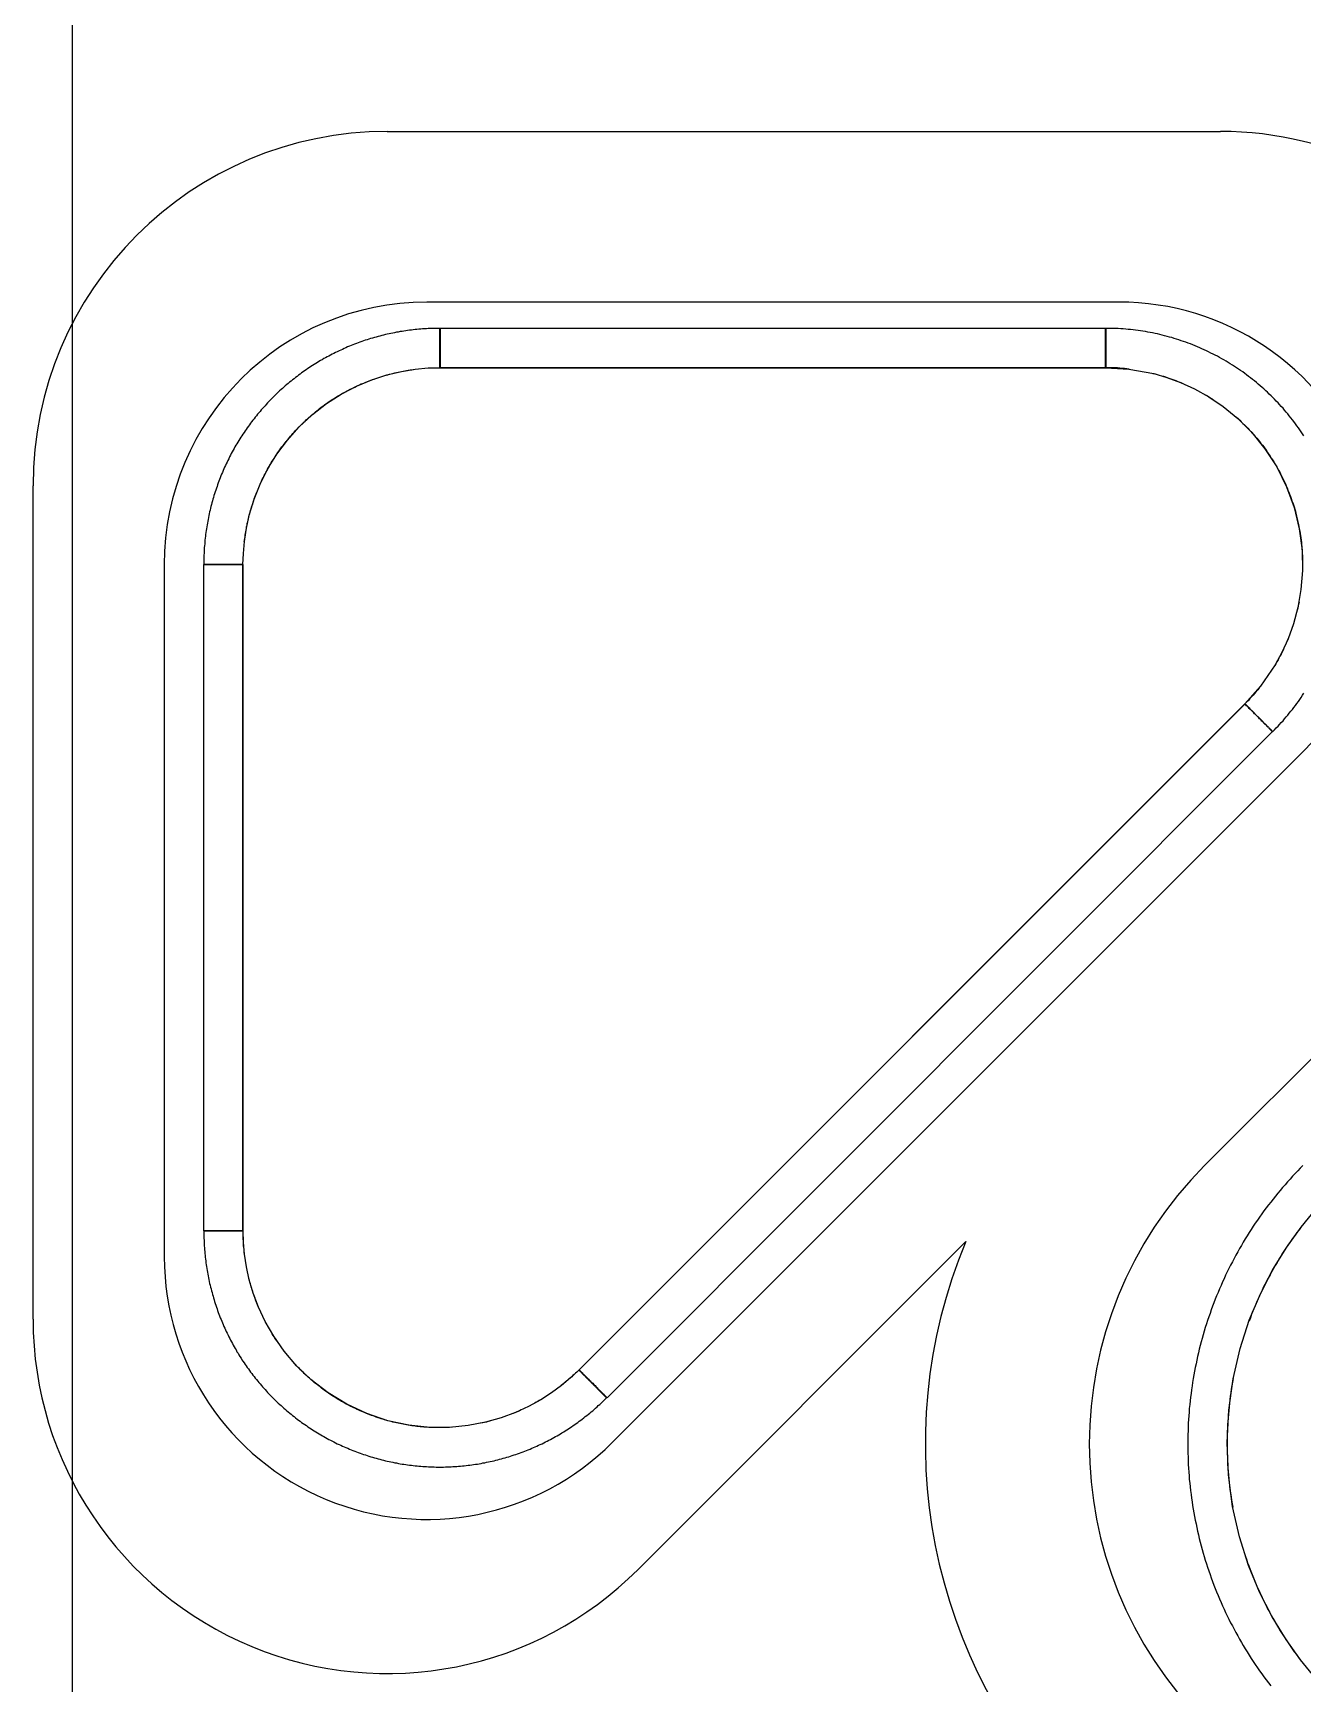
# Paper-space layout 'Sample Network Drawing - A1 Sheet' of a CAD drawing. Extents: x 49 to 806, y 22 to 564.
# Drawn here: x 388.822 to 389.79, y 234.441 to 235.699 of the extents above; entities that cross this region are included whole.
import ezdxf

# ---------------------------------------------------------------- set-up
doc = ezdxf.new("R2010")
doc.units = 0
doc.layers.add('N-EQPM-EXST', color=252, linetype='Continuous', lineweight=25)

psp = doc.layouts.new('Sample Network Drawing - A1 Sheet')

# ---------------------------------------------------------------- linework, layer by layer
at = {"layer": 'N-EQPM-EXST'}
for p, q in [((388.8522, 233.724, 2.6087), (388.8522, 235.724, 2.6087)), ((388.8522, 233.724, 2.6087), (388.8522, 235.724, 2.6087)), ((389.0922, 235.624, 2.6087), (389.7271, 235.624, 2.6087)), ((389.6497, 235.494, 2.6087), (389.1222, 235.494, 2.6087)), ((389.715, 234.8361, 2.6087), (390.34, 235.4611, 2.6087)), ((389.6398, 235.444, 2.6087), (389.1322, 235.444, 2.6087)), ((388.8222, 234.7191, 2.6087), (388.8222, 235.354, 2.6087)), ((388.9222, 235.294, 2.6087), (388.9222, 234.7665, 2.6087)), ((388.9822, 235.294, 2.6087), (388.9822, 234.7864, 2.6087)), ((389.2382, 234.6803, 2.6087), (389.7459, 235.1879, 2.6087)), ((389.2636, 234.6251, 2.6087), (389.7911, 235.1526, 2.6087)), ((389.5331, 234.7782, 2.6087), (389.2831, 234.5282, 2.6087))]:
    psp.add_line(p, q, dxfattribs=at)
at = {"layer": 'N-EQPM-EXST', "elevation": 2.6087, "flags": 128}
for points in [[(388.9822, 235.294), (388.9825, 235.3024), (388.9833, 235.3116), (388.9848, 235.3217), (388.9872, 235.3325), (388.9907, 235.3438), (388.9953, 235.3553), (389.001, 235.3668), (389.008, 235.3781), (389.016, 235.3889), (389.0251, 235.399), (389.0351, 235.4083), (389.0458, 235.4167), (389.057, 235.4239), (389.0686, 235.4299), (389.0803, 235.4348), (389.0918, 235.4385), (389.103, 235.4412), (389.1135, 235.4429), (389.1232, 235.4438), (389.1321, 235.444), (389.1321, 235.4446), (389.1321, 235.4452), (389.1321, 235.4458), (389.1321, 235.4464), (389.1321, 235.447), (389.1321, 235.4475), (389.1321, 235.4481), (389.1321, 235.4487), (389.1321, 235.4493), (389.1321, 235.4499), (389.1321, 235.4504), (389.1321, 235.451), (389.1321, 235.4516), (389.1321, 235.4522), (389.1321, 235.4527), (389.1321, 235.4533), (389.1321, 235.4539), (389.1321, 235.4544), (389.1321, 235.455), (389.1321, 235.4555), (389.1321, 235.456), (389.1321, 235.4566), (389.1321, 235.4571), (389.1321, 235.4576), (389.1321, 235.4582), (389.1321, 235.4587), (389.1321, 235.4592), (389.1321, 235.4597), (389.1321, 235.4602), (389.1321, 235.4607), (389.1321, 235.4612), (389.1321, 235.4617), (389.1321, 235.4621), (389.1321, 235.4626), (389.1321, 235.4631), (389.1321, 235.4635), (389.1321, 235.4639), (389.1321, 235.4644), (389.1321, 235.4648), (389.1321, 235.4652), (389.1321, 235.4656), (389.1321, 235.4661), (389.1321, 235.4664), (389.1321, 235.4668), (389.1321, 235.4672), (389.1321, 235.4676), (389.1321, 235.4679), (389.1321, 235.4683), (389.1321, 235.4686), (389.1321, 235.469), (389.1321, 235.4693), (389.1321, 235.4696), (389.1321, 235.4699), (389.1321, 235.4702), (389.1321, 235.4705), (389.1321, 235.4708), (389.1321, 235.471), (389.1321, 235.4713), (389.1321, 235.4715), (389.1321, 235.4717), (389.1321, 235.472), (389.1321, 235.4722), (389.1321, 235.4724), (389.1321, 235.4725), (389.1321, 235.4727), (389.1321, 235.4729), (389.1321, 235.473), (389.1321, 235.4732), (389.1321, 235.4733), (389.1321, 235.4734), (389.1321, 235.4736), (389.1321, 235.4737), (389.1321, 235.4737), (389.1321, 235.4738), (389.1321, 235.4739), (389.1321, 235.4739), (389.1321, 235.474), (389.1321, 235.474), (389.1321, 235.474), (389.1306, 235.474), (389.1292, 235.474), (389.1278, 235.474), (389.1263, 235.4739), (389.1249, 235.4739), (389.1234, 235.4738), (389.122, 235.4737), (389.1205, 235.4737), (389.1191, 235.4736), (389.1177, 235.4734), (389.1162, 235.4733), (389.1148, 235.4732), (389.1134, 235.473), (389.1119, 235.4729), (389.1105, 235.4727), (389.1091, 235.4725), (389.1077, 235.4724), (389.1062, 235.4722), (389.1048, 235.4719), (389.1034, 235.4717), (389.102, 235.4715), (389.1005, 235.4712), (389.0991, 235.471), (389.0977, 235.4707), (389.0963, 235.4704), (389.0949, 235.4701), (389.0935, 235.4698), (389.0921, 235.4695), (389.0907, 235.4692), (389.0893, 235.4688), (389.0879, 235.4685), (389.0865, 235.4681), (389.0851, 235.4678), (389.0837, 235.4674), (389.0823, 235.467), (389.0809, 235.4666), (389.0795, 235.4662), (389.0782, 235.4657), (389.0768, 235.4653), (389.0754, 235.4649), (389.074, 235.4644), (389.0727, 235.4639), (389.0713, 235.4634), (389.07, 235.4629), (389.0686, 235.4624), (389.0673, 235.4619), (389.0659, 235.4614), (389.0646, 235.4609), (389.0633, 235.4603), (389.0619, 235.4598), (389.0606, 235.4592), (389.0593, 235.4586), (389.058, 235.458), (389.0567, 235.4574), (389.0554, 235.4568), (389.0541, 235.4562), (389.0528, 235.4556), (389.0515, 235.4549), (389.0502, 235.4543), (389.0489, 235.4536), (389.0476, 235.4529), (389.0464, 235.4523), (389.0451, 235.4516), (389.0438, 235.4509), (389.0426, 235.4501), (389.0413, 235.4494), (389.0401, 235.4487), (389.0389, 235.4479), (389.0376, 235.4472), (389.0364, 235.4464), (389.0352, 235.4457), (389.034, 235.4449), (389.0328, 235.4441), (389.0316, 235.4433), (389.0304, 235.4425), (389.0292, 235.4417), (389.028, 235.4408), (389.0269, 235.44), (389.0257, 235.4391), (389.0245, 235.4383), (389.0234, 235.4374), (389.0222, 235.4365), (389.0211, 235.4356), (389.02, 235.4348), (389.0188, 235.4338), (389.0177, 235.4329), (389.0166, 235.432), (389.0155, 235.4311), (389.0144, 235.4301), (389.0133, 235.4292), (389.0123, 235.4282), (389.0112, 235.4273), (389.0101, 235.4263), (389.0091, 235.4253), (389.008, 235.4243), (389.007, 235.4233), (389.006, 235.4223), (389.0049, 235.4213), (389.0039, 235.4203), (389.0029, 235.4192), (389.0019, 235.4182), (389.0009, 235.4172), (388.9999, 235.4161), (388.999, 235.415), (388.998, 235.414), (388.9971, 235.4129), (388.9961, 235.4118), (388.9952, 235.4107), (388.9942, 235.4096), (388.9933, 235.4085), (388.9924, 235.4074), (388.9915, 235.4063), (388.9906, 235.4051), (388.9897, 235.404), (388.9888, 235.4028), (388.988, 235.4017), (388.9871, 235.4005), (388.9863, 235.3994), (388.9854, 235.3982), (388.9846, 235.397), (388.9838, 235.3958), (388.983, 235.3946), (388.9822, 235.3934), (388.9814, 235.3922), (388.9806, 235.391), (388.9798, 235.3898), (388.9791, 235.3886), (388.9783, 235.3873), (388.9776, 235.3861), (388.9768, 235.3849), (388.9761, 235.3836), (388.9754, 235.3824), (388.9747, 235.3811), (388.974, 235.3798), (388.9733, 235.3786), (388.9727, 235.3773), (388.972, 235.376), (388.9713, 235.3747), (388.9707, 235.3734), (388.9701, 235.3721), (388.9695, 235.3708), (388.9688, 235.3695), (388.9682, 235.3682), (388.9677, 235.3669), (388.9671, 235.3656), (388.9665, 235.3642), (388.9659, 235.3629), (388.9654, 235.3616), (388.9649, 235.3602), (388.9643, 235.3589), (388.9638, 235.3575), (388.9633, 235.3562), (388.9628, 235.3548), (388.9624, 235.3535), (388.9619, 235.3521), (388.9614, 235.3508), (388.961, 235.3494), (388.9605, 235.348), (388.9601, 235.3466), (388.9597, 235.3452), (388.9593, 235.3439), (388.9589, 235.3425), (388.9585, 235.3411), (388.9582, 235.3397), (388.9578, 235.3383), (388.9574, 235.3369), (388.9571, 235.3355), (388.9568, 235.3341), (388.9565, 235.3327), (388.9562, 235.3313), (388.9559, 235.3299), (388.9556, 235.3284), (388.9553, 235.327), (388.9551, 235.3256), (388.9548, 235.3242), (388.9546, 235.3228), (388.9543, 235.3213), (388.9541, 235.3199), (388.9539, 235.3185), (388.9537, 235.317), (388.9536, 235.3156), (388.9534, 235.3142), (388.9532, 235.3127), (388.9531, 235.3113), (388.953, 235.3099), (388.9528, 235.3084), (388.9527, 235.307), (388.9526, 235.3056), (388.9525, 235.3041), (388.9525, 235.3027), (388.9524, 235.3012), (388.9524, 235.2998), (388.9523, 235.2984), (388.9523, 235.2969), (388.9523, 235.2955), (388.9523, 235.294), (388.9523, 235.294), (388.9523, 235.294), (388.9524, 235.294), (388.9524, 235.294), (388.9525, 235.294), (388.9525, 235.294), (388.9526, 235.294), (388.9527, 235.294), (388.9528, 235.294), (388.953, 235.294), (388.9531, 235.294), (388.9532, 235.294), (388.9534, 235.294), (388.9536, 235.294), (388.9537, 235.294), (388.9539, 235.294), (388.9541, 235.294), (388.9543, 235.294), (388.9545, 235.294), (388.9548, 235.294), (388.955, 235.294), (388.9553, 235.294), (388.9555, 235.294), (388.9558, 235.294), (388.9561, 235.294), (388.9564, 235.294), (388.9567, 235.294), (388.957, 235.294), (388.9573, 235.294), (388.9576, 235.294), (388.958, 235.294), (388.9583, 235.294), (388.9587, 235.294), (388.9591, 235.294), (388.9595, 235.294), (388.9598, 235.294), (388.9602, 235.294), (388.9606, 235.294), (388.961, 235.294), (388.9615, 235.294), (388.9619, 235.294), (388.9623, 235.294), (388.9628, 235.294), (388.9632, 235.294), (388.9637, 235.294), (388.9642, 235.294), (388.9646, 235.294), (388.9651, 235.294), (388.9656, 235.294), (388.9661, 235.294), (388.9666, 235.294), (388.9671, 235.294), (388.9676, 235.294), (388.9681, 235.294), (388.9686, 235.294), (388.9692, 235.294), (388.9697, 235.294), (388.9702, 235.294), (388.9708, 235.294), (388.9713, 235.294), (388.9719, 235.294), (388.9724, 235.294), (388.973, 235.294), (388.9735, 235.294), (388.9741, 235.294), (388.9747, 235.294), (388.9752, 235.294), (388.9758, 235.294), (388.9764, 235.294), (388.977, 235.294), (388.9776, 235.294), (388.9781, 235.294), (388.9787, 235.294), (388.9793, 235.294), (388.9799, 235.294), (388.9805, 235.294), (388.9811, 235.294), (388.9816, 235.294)], [(389.1324, 235.444), (389.6395, 235.444), (389.6395, 235.4447), (389.6395, 235.4454), (389.6395, 235.4461), (389.6395, 235.4468), (389.6395, 235.4475), (389.6395, 235.4482), (389.6395, 235.4489), (389.6395, 235.4496), (389.6395, 235.4503), (389.6395, 235.451), (389.6395, 235.4517), (389.6395, 235.4524), (389.6395, 235.453), (389.6395, 235.4537), (389.6395, 235.4544), (389.6395, 235.455), (389.6395, 235.4557), (389.6395, 235.4563), (389.6395, 235.4569), (389.6395, 235.4576), (389.6395, 235.4582), (389.6395, 235.4588), (389.6395, 235.4594), (389.6395, 235.46), (389.6395, 235.4606), (389.6395, 235.4612), (389.6395, 235.4618), (389.6395, 235.4623), (389.6395, 235.4629), (389.6395, 235.4634), (389.6395, 235.464), (389.6395, 235.4645), (389.6395, 235.465), (389.6395, 235.4655), (389.6395, 235.466), (389.6395, 235.4664), (389.6395, 235.4669), (389.6395, 235.4674), (389.6395, 235.4678), (389.6395, 235.4682), (389.6395, 235.4686), (389.6395, 235.469), (389.6395, 235.4694), (389.6395, 235.4698), (389.6395, 235.4701), (389.6395, 235.4705), (389.6395, 235.4708), (389.6395, 235.4711), (389.6395, 235.4714), (389.6395, 235.4717), (389.6395, 235.472), (389.6395, 235.4722), (389.6395, 235.4724), (389.6395, 235.4726), (389.6395, 235.4728), (389.6395, 235.473), (389.6395, 235.4732), (389.6395, 235.4734), (389.6395, 235.4735), (389.6395, 235.4736), (389.6395, 235.4737), (389.6395, 235.4738), (389.6395, 235.4739), (389.6395, 235.474), (389.6395, 235.474), (389.6395, 235.474), (389.1324, 235.474), (389.1324, 235.474), (389.1324, 235.474), (389.1324, 235.4739), (389.1324, 235.4738), (389.1324, 235.4737), (389.1324, 235.4736), (389.1324, 235.4735), (389.1324, 235.4734), (389.1324, 235.4732), (389.1324, 235.473), (389.1324, 235.4728), (389.1324, 235.4726), (389.1324, 235.4724), (389.1324, 235.4722), (389.1324, 235.472), (389.1324, 235.4717), (389.1324, 235.4714), (389.1324, 235.4711), (389.1324, 235.4708), (389.1324, 235.4705), (389.1324, 235.4701), (389.1324, 235.4698), (389.1324, 235.4694), (389.1324, 235.469), (389.1324, 235.4686), (389.1324, 235.4682), (389.1324, 235.4678), (389.1324, 235.4674), (389.1324, 235.4669), (389.1324, 235.4664), (389.1324, 235.466), (389.1324, 235.4655), (389.1324, 235.465), (389.1324, 235.4645), (389.1324, 235.464), (389.1324, 235.4634), (389.1324, 235.4629), (389.1324, 235.4623), (389.1324, 235.4618), (389.1324, 235.4612), (389.1324, 235.4606), (389.1324, 235.46), (389.1324, 235.4594), (389.1324, 235.4588), (389.1324, 235.4582), (389.1324, 235.4576), (389.1324, 235.4569), (389.1324, 235.4563), (389.1324, 235.4557), (389.1324, 235.455), (389.1324, 235.4544), (389.1324, 235.4537), (389.1324, 235.453), (389.1324, 235.4524), (389.1324, 235.4517), (389.1324, 235.451), (389.1324, 235.4503), (389.1324, 235.4496), (389.1324, 235.4489), (389.1324, 235.4482), (389.1324, 235.4475), (389.1324, 235.4468), (389.1324, 235.4461), (389.1324, 235.4454), (389.1324, 235.4447)], [(388.9821, 234.7864), (388.9821, 235.294), (388.9811, 235.294), (388.9802, 235.294), (388.9792, 235.294), (388.9782, 235.294), (388.9772, 235.294), (388.9763, 235.294), (388.9753, 235.294), (388.9744, 235.294), (388.9734, 235.294), (388.9725, 235.294), (388.9716, 235.294), (388.9707, 235.294), (388.9698, 235.294), (388.9689, 235.294), (388.968, 235.294), (388.9672, 235.294), (388.9663, 235.294), (388.9655, 235.294), (388.9647, 235.294), (388.9639, 235.294), (388.9631, 235.294), (388.9624, 235.294), (388.9617, 235.294), (388.9609, 235.294), (388.9603, 235.294), (388.9596, 235.294), (388.959, 235.294), (388.9584, 235.294), (388.9578, 235.294), (388.9572, 235.294), (388.9567, 235.294), (388.9562, 235.294), (388.9557, 235.294), (388.9553, 235.294), (388.9548, 235.294), (388.9545, 235.294), (388.9541, 235.294), (388.9538, 235.294), (388.9534, 235.294), (388.9532, 235.294), (388.953, 235.294), (388.9527, 235.294), (388.9526, 235.294), (388.9524, 235.294), (388.9523, 235.294), (388.9522, 235.294), (388.9522, 235.294), (388.9522, 234.7864), (388.9522, 234.7864), (388.9523, 234.7864), (388.9524, 234.7864), (388.9526, 234.7864), (388.9527, 234.7864), (388.953, 234.7864), (388.9532, 234.7864), (388.9534, 234.7864), (388.9538, 234.7864), (388.9541, 234.7864), (388.9545, 234.7864), (388.9548, 234.7864), (388.9553, 234.7864), (388.9557, 234.7864), (388.9562, 234.7864), (388.9567, 234.7864), (388.9572, 234.7864), (388.9578, 234.7864), (388.9584, 234.7864), (388.959, 234.7864), (388.9596, 234.7864), (388.9603, 234.7864), (388.9609, 234.7864), (388.9617, 234.7864), (388.9624, 234.7864), (388.9631, 234.7864), (388.9639, 234.7864), (388.9647, 234.7864), (388.9655, 234.7864), (388.9663, 234.7864), (388.9672, 234.7864), (388.968, 234.7864), (388.9689, 234.7864), (388.9698, 234.7864), (388.9707, 234.7864), (388.9716, 234.7864), (388.9725, 234.7864), (388.9734, 234.7864), (388.9744, 234.7864), (388.9753, 234.7864), (388.9763, 234.7864), (388.9772, 234.7864), (388.9782, 234.7864), (388.9792, 234.7864), (388.9802, 234.7864), (388.9811, 234.7864)], [(389.7456, 235.1879), (389.2385, 234.6804), (389.2392, 234.6796), (389.2399, 234.679), (389.2406, 234.6782), (389.2413, 234.6775), (389.242, 234.6768), (389.2427, 234.6762), (389.2434, 234.6754), (389.2441, 234.6748), (389.2448, 234.6741), (389.2454, 234.6734), (389.2461, 234.6727), (389.2468, 234.6721), (389.2474, 234.6714), (389.248, 234.6708), (389.2487, 234.6702), (389.2493, 234.6696), (389.2499, 234.6689), (389.2505, 234.6684), (389.2511, 234.6678), (389.2516, 234.6672), (389.2522, 234.6667), (389.2527, 234.6661), (389.2532, 234.6656), (389.2537, 234.6651), (389.2542, 234.6646), (389.2547, 234.6641), (389.2551, 234.6637), (389.2556, 234.6633), (389.256, 234.6629), (389.2564, 234.6625), (389.2567, 234.6621), (389.2571, 234.6618), (389.2574, 234.6614), (389.2577, 234.6611), (389.258, 234.6609), (389.2583, 234.6606), (389.2585, 234.6603), (389.2588, 234.6601), (389.2589, 234.6599), (389.2591, 234.6597), (389.2593, 234.6596), (389.2594, 234.6595), (389.2595, 234.6594), (389.2596, 234.6593), (389.2597, 234.6592), (389.2597, 234.6592), (389.7668, 235.1667), (389.7667, 235.1668), (389.7667, 235.1668), (389.7666, 235.1669), (389.7665, 235.167), (389.7663, 235.1672), (389.7662, 235.1673), (389.766, 235.1675), (389.7658, 235.1677), (389.7656, 235.1679), (389.7654, 235.1681), (389.7651, 235.1684), (389.7648, 235.1687), (389.7645, 235.169), (389.7641, 235.1694), (389.7638, 235.1697), (389.7634, 235.1701), (389.763, 235.1705), (389.7626, 235.1709), (389.7622, 235.1713), (389.7618, 235.1718), (389.7613, 235.1722), (389.7608, 235.1727), (389.7603, 235.1732), (389.7598, 235.1737), (389.7593, 235.1742), (389.7587, 235.1748), (389.7581, 235.1754), (389.7576, 235.1759), (389.757, 235.1765), (389.7564, 235.1772), (389.7558, 235.1778), (389.7551, 235.1784), (389.7545, 235.179), (389.7538, 235.1797), (389.7532, 235.1803), (389.7525, 235.181), (389.7518, 235.1817), (389.7512, 235.1823), (389.7505, 235.1831), (389.7498, 235.1837), (389.7491, 235.1844), (389.7484, 235.1851), (389.7477, 235.1858), (389.747, 235.1865), (389.7463, 235.1873)], [(389.2381, 234.6803), (389.2318, 234.6744), (389.2249, 234.6686), (389.2174, 234.663), (389.2091, 234.6577), (389.1999, 234.6526), (389.1899, 234.648), (389.1789, 234.6439), (389.1669, 234.6405), (389.1538, 234.638), (389.1396, 234.6366), (389.1245, 234.6366), (389.1087, 234.6383), (389.0926, 234.6417), (389.0766, 234.6471), (389.0613, 234.6542), (389.047, 234.6629), (389.0342, 234.6729), (389.023, 234.6836), (389.0135, 234.6948), (389.0056, 234.7061), (388.9992, 234.7173), (388.994, 234.7282), (388.99, 234.7388), (388.987, 234.7491), (388.9848, 234.759), (388.9834, 234.7685), (388.9826, 234.7776), (388.9823, 234.7864), (388.9817, 234.7864), (388.9811, 234.7864), (388.9805, 234.7864), (388.98, 234.7864), (388.9794, 234.7864), (388.9788, 234.7864), (388.9782, 234.7864), (388.9776, 234.7864), (388.977, 234.7864), (388.9765, 234.7864), (388.9759, 234.7864), (388.9753, 234.7864), (388.9747, 234.7864), (388.9742, 234.7864), (388.9736, 234.7864), (388.973, 234.7864), (388.9725, 234.7864), (388.9719, 234.7864), (388.9714, 234.7864), (388.9708, 234.7864), (388.9703, 234.7864), (388.9698, 234.7864), (388.9692, 234.7864), (388.9687, 234.7864), (388.9682, 234.7864), (388.9677, 234.7864), (388.9671, 234.7864), (388.9666, 234.7864), (388.9661, 234.7864), (388.9656, 234.7864), (388.9652, 234.7864), (388.9647, 234.7864), (388.9642, 234.7864), (388.9638, 234.7864), (388.9633, 234.7864), (388.9628, 234.7864), (388.9624, 234.7864), (388.962, 234.7864), (388.9615, 234.7864), (388.9611, 234.7864), (388.9607, 234.7864), (388.9603, 234.7864), (388.9599, 234.7864), (388.9595, 234.7864), (388.9591, 234.7864), (388.9588, 234.7864), (388.9584, 234.7864), (388.9581, 234.7864), (388.9577, 234.7864), (388.9574, 234.7864), (388.9571, 234.7864), (388.9567, 234.7864), (388.9565, 234.7864), (388.9562, 234.7864), (388.9559, 234.7864), (388.9556, 234.7864), (388.9553, 234.7864), (388.9551, 234.7864), (388.9549, 234.7864), (388.9546, 234.7864), (388.9544, 234.7864), (388.9542, 234.7864), (388.954, 234.7864), (388.9538, 234.7864), (388.9536, 234.7864), (388.9535, 234.7864), (388.9533, 234.7864), (388.9532, 234.7864), (388.953, 234.7864), (388.9529, 234.7864), (388.9528, 234.7864), (388.9527, 234.7864), (388.9526, 234.7864), (388.9525, 234.7864), (388.9525, 234.7864), (388.9524, 234.7864), (388.9524, 234.7864), (388.9524, 234.7864), (388.9523, 234.7864), (388.9523, 234.7864), (388.9523, 234.785), (388.9524, 234.7835), (388.9524, 234.7821), (388.9524, 234.7806), (388.9525, 234.7792), (388.9525, 234.7777), (388.9526, 234.7763), (388.9527, 234.7749), (388.9528, 234.7734), (388.9529, 234.772), (388.953, 234.7706), (388.9532, 234.7691), (388.9533, 234.7677), (388.9535, 234.7662), (388.9536, 234.7648), (388.9538, 234.7634), (388.954, 234.7619), (388.9542, 234.7605), (388.9544, 234.7591), (388.9546, 234.7577), (388.9549, 234.7562), (388.9551, 234.7548), (388.9554, 234.7534), (388.9556, 234.752), (388.9559, 234.7506), (388.9562, 234.7492), (388.9565, 234.7478), (388.9568, 234.7463), (388.9572, 234.7449), (388.9575, 234.7435), (388.9579, 234.7421), (388.9582, 234.7407), (388.9586, 234.7393), (388.959, 234.7379), (388.9594, 234.7366), (388.9598, 234.7352), (388.9602, 234.7338), (388.9606, 234.7324), (388.961, 234.7311), (388.9615, 234.7297), (388.962, 234.7283), (388.9624, 234.727), (388.9629, 234.7256), (388.9634, 234.7242), (388.9639, 234.7229), (388.9644, 234.7215), (388.9649, 234.7202), (388.9655, 234.7189), (388.966, 234.7175), (388.9666, 234.7162), (388.9671, 234.7149), (388.9677, 234.7135), (388.9683, 234.7122), (388.9689, 234.7109), (388.9695, 234.7096), (388.9701, 234.7083), (388.9708, 234.707), (388.9714, 234.7057), (388.9721, 234.7044), (388.9727, 234.7031), (388.9734, 234.7019), (388.9741, 234.7006), (388.9748, 234.6993), (388.9755, 234.6981), (388.9762, 234.6968), (388.9769, 234.6956), (388.9776, 234.6943), (388.9784, 234.6931), (388.9791, 234.6919), (388.9799, 234.6906), (388.9807, 234.6894), (388.9814, 234.6882), (388.9822, 234.687), (388.983, 234.6858), (388.9838, 234.6846), (388.9847, 234.6834), (388.9855, 234.6822), (388.9863, 234.6811), (388.9872, 234.6799), (388.988, 234.6787), (388.9889, 234.6776), (388.9898, 234.6764), (388.9907, 234.6753), (388.9916, 234.6742), (388.9925, 234.6731), (388.9934, 234.6719), (388.9943, 234.6708), (388.9952, 234.6697), (388.9962, 234.6686), (388.9971, 234.6675), (388.9981, 234.6665), (388.999, 234.6654), (389, 234.6643), (389.001, 234.6633), (389.002, 234.6622), (389.003, 234.6612), (389.004, 234.6601), (389.005, 234.6591), (389.006, 234.6581), (389.0071, 234.6571), (389.0081, 234.6561), (389.0091, 234.6551), (389.0102, 234.6541), (389.0113, 234.6532), (389.0123, 234.6522), (389.0134, 234.6512), (389.0145, 234.6503), (389.0156, 234.6493), (389.0167, 234.6484), (389.0178, 234.6475), (389.0189, 234.6466), (389.02, 234.6457), (389.0212, 234.6448), (389.0223, 234.6439), (389.0234, 234.643), (389.0246, 234.6421), (389.0257, 234.6413), (389.0269, 234.6404), (389.0281, 234.6396), (389.0293, 234.6388), (389.0305, 234.638), (389.0316, 234.6371), (389.0329, 234.6363), (389.0341, 234.6356), (389.0353, 234.6348), (389.0365, 234.634), (389.0377, 234.6332), (389.0389, 234.6325), (389.0402, 234.6317), (389.0414, 234.631), (389.0427, 234.6303), (389.0439, 234.6296), (389.0452, 234.6289), (389.0464, 234.6282), (389.0477, 234.6275), (389.049, 234.6268), (389.0503, 234.6262), (389.0515, 234.6255), (389.0528, 234.6249), (389.0541, 234.6242), (389.0554, 234.6236), (389.0567, 234.623), (389.058, 234.6224), (389.0594, 234.6218), (389.0607, 234.6212), (389.062, 234.6207), (389.0633, 234.6201), (389.0647, 234.6196), (389.066, 234.619), (389.0674, 234.6185), (389.0687, 234.618), (389.07, 234.6175), (389.0714, 234.617), (389.0728, 234.6165), (389.0741, 234.616), (389.0755, 234.6156), (389.0768, 234.6151), (389.0782, 234.6147), (389.0796, 234.6143), (389.081, 234.6138), (389.0824, 234.6134), (389.0838, 234.6131), (389.0851, 234.6127), (389.0865, 234.6123), (389.0879, 234.6119), (389.0893, 234.6116), (389.0907, 234.6112), (389.0921, 234.6109), (389.0935, 234.6106), (389.0949, 234.6103), (389.0964, 234.61), (389.0978, 234.6097), (389.0992, 234.6095), (389.1006, 234.6092), (389.102, 234.6089), (389.1035, 234.6087), (389.1049, 234.6085), (389.1063, 234.6083), (389.1077, 234.6081), (389.1092, 234.6079), (389.1106, 234.6077), (389.112, 234.6075), (389.1134, 234.6074), (389.1149, 234.6072), (389.1163, 234.6071), (389.1177, 234.607), (389.1192, 234.6069), (389.1206, 234.6068), (389.1221, 234.6067), (389.1235, 234.6066), (389.1249, 234.6066), (389.1264, 234.6065), (389.1278, 234.6065), (389.1293, 234.6064), (389.1307, 234.6064), (389.1321, 234.6064), (389.1336, 234.6064), (389.135, 234.6064), (389.1365, 234.6065), (389.1379, 234.6065), (389.1393, 234.6066), (389.1408, 234.6066), (389.1422, 234.6067), (389.1437, 234.6068), (389.1451, 234.6069), (389.1465, 234.607), (389.148, 234.6071), (389.1494, 234.6072), (389.1508, 234.6074), (389.1523, 234.6075), (389.1537, 234.6077), (389.1551, 234.6079), (389.1566, 234.6081), (389.158, 234.6083), (389.1594, 234.6085), (389.1608, 234.6087), (389.1623, 234.6089), (389.1637, 234.6092), (389.1651, 234.6095), (389.1665, 234.6097), (389.1679, 234.61), (389.1693, 234.6103), (389.1707, 234.6106), (389.1722, 234.6109), (389.1736, 234.6112), (389.175, 234.6116), (389.1764, 234.6119), (389.1777, 234.6123), (389.1791, 234.6127), (389.1805, 234.6131), (389.1819, 234.6134), (389.1833, 234.6138), (389.1847, 234.6143), (389.186, 234.6147), (389.1874, 234.6151), (389.1888, 234.6156), (389.1902, 234.616), (389.1915, 234.6165), (389.1929, 234.617), (389.1942, 234.6175), (389.1956, 234.618), (389.1969, 234.6185), (389.1983, 234.619), (389.1996, 234.6196), (389.201, 234.6201), (389.2023, 234.6207), (389.2036, 234.6212), (389.2049, 234.6218), (389.2062, 234.6224), (389.2075, 234.623), (389.2088, 234.6236), (389.2101, 234.6242), (389.2115, 234.6249), (389.2127, 234.6255), (389.214, 234.6262), (389.2153, 234.6268), (389.2166, 234.6275), (389.2178, 234.6282), (389.2191, 234.6289), (389.2204, 234.6296), (389.2216, 234.6303), (389.2229, 234.631), (389.2241, 234.6317), (389.2253, 234.6325), (389.2266, 234.6332), (389.2278, 234.634), (389.229, 234.6348), (389.2302, 234.6356), (389.2314, 234.6363), (389.2326, 234.6371), (389.2338, 234.638), (389.235, 234.6388), (389.2362, 234.6396), (389.2374, 234.6404), (389.2385, 234.6413), (389.2397, 234.6421), (389.2408, 234.643), (389.242, 234.6439), (389.2431, 234.6448), (389.2443, 234.6457), (389.2454, 234.6466), (389.2465, 234.6475), (389.2476, 234.6484), (389.2487, 234.6493), (389.2498, 234.6503), (389.2509, 234.6512), (389.252, 234.6522), (389.253, 234.6532), (389.2541, 234.6541), (389.2551, 234.6551), (389.2562, 234.6561), (389.2572, 234.6571), (389.2583, 234.6581), (389.2593, 234.6591), (389.2593, 234.6591), (389.2593, 234.6591), (389.2592, 234.6592), (389.2592, 234.6592), (389.2592, 234.6592), (389.2591, 234.6593), (389.2591, 234.6593), (389.259, 234.6594), (389.259, 234.6595), (389.2589, 234.6595), (389.2588, 234.6596), (389.2587, 234.6597), (389.2586, 234.6598), (389.2585, 234.6599), (389.2584, 234.66), (389.2582, 234.6602), (389.2581, 234.6603), (389.258, 234.6604), (389.2578, 234.6606), (389.2577, 234.6607), (389.2575, 234.6609), (389.2573, 234.6611), (389.2572, 234.6612), (389.257, 234.6614), (389.2568, 234.6616), (389.2566, 234.6618), (389.2564, 234.662), (389.2562, 234.6623), (389.2559, 234.6625), (389.2557, 234.6627), (389.2555, 234.6629), (389.2552, 234.6632), (389.255, 234.6634), (389.2547, 234.6637), (389.2545, 234.6639), (389.2542, 234.6642), (389.2539, 234.6645), (389.2536, 234.6648), (389.2534, 234.665), (389.2531, 234.6653), (389.2528, 234.6656), (389.2525, 234.6659), (389.2522, 234.6662), (389.2519, 234.6666), (389.2515, 234.6669), (389.2512, 234.6672), (389.2509, 234.6675), (389.2505, 234.6679), (389.2502, 234.6682), (389.2499, 234.6686), (389.2495, 234.6689), (389.2492, 234.6693), (389.2488, 234.6696), (389.2484, 234.67), (389.2481, 234.6703), (389.2477, 234.6707), (389.2473, 234.6711), (389.247, 234.6715), (389.2466, 234.6718), (389.2462, 234.6722), (389.2458, 234.6726), (389.2454, 234.673), (389.245, 234.6734), (389.2446, 234.6738), (389.2442, 234.6742), (389.2438, 234.6746), (389.2434, 234.675), (389.243, 234.6754), (389.2426, 234.6758), (389.2422, 234.6762), (389.2418, 234.6766), (389.2414, 234.677), (389.241, 234.6774), (389.2406, 234.6778), (389.2402, 234.6783), (389.2398, 234.6787), (389.2393, 234.6791), (389.2389, 234.6795), (389.2385, 234.6799)]]:
    psp.add_lwpolyline(points, close=True, dxfattribs=at)
for points in [[(389.6395, 235.474), (389.1324, 235.474)], [(389.7907, 235.392), (389.7896, 235.3936), (389.7886, 235.3952), (389.7875, 235.3967), (389.7865, 235.3983), (389.7854, 235.3998), (389.7842, 235.4013), (389.7831, 235.4029), (389.782, 235.4043), (389.7808, 235.4058), (389.7796, 235.4073), (389.7784, 235.4088), (389.7772, 235.4102), (389.776, 235.4116), (389.7748, 235.4131), (389.7735, 235.4145), (389.7722, 235.4159), (389.771, 235.4172), (389.7697, 235.4186), (389.7683, 235.42), (389.767, 235.4213), (389.7657, 235.4226), (389.7643, 235.4239), (389.763, 235.4253), (389.7616, 235.4265), (389.7602, 235.4278), (389.7588, 235.429), (389.7574, 235.4303), (389.7559, 235.4315), (389.7545, 235.4327), (389.753, 235.4339), (389.7516, 235.4351), (389.7501, 235.4363), (389.7486, 235.4374), (389.7471, 235.4385), (389.7456, 235.4397), (389.7441, 235.4408), (389.7425, 235.4418), (389.741, 235.4429), (389.7394, 235.4439), (389.7378, 235.445), (389.7362, 235.446), (389.7346, 235.447), (389.733, 235.448), (389.7314, 235.4489), (389.7298, 235.4499), (389.7282, 235.4508), (389.7265, 235.4518), (389.7249, 235.4527), (389.7232, 235.4535), (389.7215, 235.4544), (389.7198, 235.4552), (389.7181, 235.4561), (389.7164, 235.4569), (389.7147, 235.4577), (389.713, 235.4585), (389.7113, 235.4592), (389.7096, 235.4599), (389.7078, 235.4607), (389.7061, 235.4614), (389.7043, 235.4621), (389.7025, 235.4627), (389.7008, 235.4634), (389.699, 235.464), (389.6972, 235.4646), (389.6955, 235.4652), (389.6937, 235.4658), (389.6919, 235.4663), (389.6901, 235.4669), (389.6882, 235.4674), (389.6864, 235.4679), (389.6846, 235.4684), (389.6828, 235.4688), (389.6809, 235.4693), (389.6791, 235.4697), (389.6773, 235.4701), (389.6754, 235.4705), (389.6736, 235.4708), (389.6717, 235.4712), (389.6699, 235.4715), (389.668, 235.4718), (389.6662, 235.4721), (389.6643, 235.4724), (389.6624, 235.4726), (389.6606, 235.4728), (389.6587, 235.473), (389.6568, 235.4732), (389.6549, 235.4734), (389.6531, 235.4735), (389.6512, 235.4737), (389.6493, 235.4738), (389.6474, 235.4739), (389.6455, 235.4739), (389.6437, 235.474), (389.6418, 235.474), (389.6399, 235.474), (389.6399, 235.474), (389.6399, 235.4739), (389.6399, 235.4739), (389.6399, 235.4738), (389.6399, 235.4737), (389.6399, 235.4735), (389.6399, 235.4734), (389.6399, 235.4733), (389.6399, 235.4731), (389.6399, 235.4729), (389.6399, 235.4726), (389.6399, 235.4724), (389.6399, 235.4722), (389.6399, 235.4719), (389.6399, 235.4716), (389.6399, 235.4713), (389.6399, 235.4709), (389.6399, 235.4706), (389.6399, 235.4702), (389.6399, 235.4699), (389.6399, 235.4695), (389.6399, 235.4691), (389.6399, 235.4686), (389.6399, 235.4682), (389.6399, 235.4677), (389.6399, 235.4673), (389.6399, 235.4668), (389.6399, 235.4663), (389.6399, 235.4658), (389.6399, 235.4652), (389.6399, 235.4647), (389.6399, 235.4641), (389.6399, 235.4636), (389.6399, 235.463), (389.6399, 235.4624), (389.6399, 235.4618), (389.6399, 235.4612), (389.6399, 235.4605), (389.6399, 235.4599), (389.6399, 235.4592), (389.6399, 235.4586), (389.6399, 235.4579), (389.6399, 235.4572), (389.6399, 235.4565), (389.6399, 235.4559), (389.6399, 235.4552), (389.6399, 235.4544), (389.6399, 235.4537), (389.6399, 235.453), (389.6399, 235.4523), (389.6399, 235.4515), (389.6399, 235.4508), (389.6399, 235.4501), (389.6399, 235.4493), (389.6399, 235.4486), (389.6399, 235.4478), (389.6399, 235.4471), (389.6399, 235.4463), (389.6399, 235.4455), (389.6399, 235.4448), (389.6399, 235.444), (389.6574, 235.443), (389.6763, 235.4395), (389.6863, 235.4366), (389.6967, 235.4328), (389.7074, 235.428), (389.7183, 235.4218), (389.7293, 235.4144), (389.7403, 235.4053), (389.751, 235.3946), (389.761, 235.3823), (389.77, 235.3684), (389.7775, 235.3533), (389.7833, 235.3374), (389.7872, 235.3212), (389.7893, 235.3051), (389.7897, 235.2895), (389.7885, 235.2749), (389.7861, 235.2613), (389.7828, 235.2488), (389.7787, 235.2375), (389.774, 235.2271), (389.7689, 235.2177), (389.7577, 235.2014), (389.7458, 235.188), (389.7464, 235.1874), (389.7469, 235.1869), (389.7475, 235.1863), (389.748, 235.1858), (389.7485, 235.1853), (389.749, 235.1848), (389.7496, 235.1842), (389.7501, 235.1837), (389.7506, 235.1832), (389.7511, 235.1827), (389.7517, 235.1821), (389.7522, 235.1816), (389.7527, 235.1811), (389.7532, 235.1806), (389.7537, 235.1801), (389.7542, 235.1796), (389.7547, 235.1791), (389.7552, 235.1786), (389.7556, 235.1782), (389.7561, 235.1777), (389.7566, 235.1772), (389.7571, 235.1768), (389.7575, 235.1763), (389.758, 235.1759), (389.7584, 235.1754), (389.7588, 235.175), (389.7592, 235.1746), (389.7596, 235.1742), (389.76, 235.1737), (389.7604, 235.1733), (389.7608, 235.173), (389.7612, 235.1726), (389.7616, 235.1722), (389.7619, 235.1719), (389.7623, 235.1715), (389.7626, 235.1712), (389.7629, 235.1709), (389.7632, 235.1706), (389.7635, 235.1703), (389.7638, 235.17), (389.7641, 235.1697), (389.7644, 235.1694), (389.7646, 235.1692), (389.7648, 235.1689), (389.7651, 235.1687), (389.7653, 235.1685), (389.7655, 235.1683), (389.7657, 235.1681), (389.7659, 235.1679), (389.7661, 235.1677), (389.7662, 235.1676), (389.7663, 235.1674), (389.7665, 235.1673), (389.7666, 235.1672), (389.7667, 235.1671), (389.7668, 235.167), (389.7668, 235.1669), (389.7669, 235.1669), (389.767, 235.1668), (389.767, 235.1668), (389.767, 235.1668), (389.7683, 235.1681), (389.7697, 235.1695), (389.771, 235.1708), (389.7722, 235.1722), (389.7735, 235.1736), (389.7748, 235.175), (389.776, 235.1764), (389.7772, 235.1779), (389.7784, 235.1793), (389.7796, 235.1807), (389.7808, 235.1822), (389.782, 235.1837), (389.7831, 235.1852), (389.7842, 235.1867), (389.7854, 235.1882), (389.7865, 235.1898), (389.7875, 235.1913), (389.7886, 235.1928), (389.7896, 235.1944), (389.7907, 235.196)], [(389.6575, 235.443), (389.6558, 235.4432), (389.654, 235.4433), (389.6522, 235.4435), (389.6505, 235.4437), (389.6487, 235.4438), (389.6469, 235.4439), (389.6452, 235.4439), (389.6434, 235.444), (389.6417, 235.444), (389.6399, 235.444), (389.6399, 235.4448), (389.6399, 235.4455), (389.6399, 235.4463), (389.6399, 235.4471), (389.6399, 235.4478), (389.6399, 235.4486), (389.6399, 235.4493), (389.6399, 235.4501), (389.6399, 235.4508), (389.6399, 235.4515), (389.6399, 235.4523), (389.6399, 235.453), (389.6399, 235.4537), (389.6399, 235.4544), (389.6399, 235.4552), (389.6399, 235.4559), (389.6399, 235.4565), (389.6399, 235.4572), (389.6399, 235.4579), (389.6399, 235.4586), (389.6399, 235.4592), (389.6399, 235.4599), (389.6399, 235.4605), (389.6399, 235.4612), (389.6399, 235.4618), (389.6399, 235.4624), (389.6399, 235.463), (389.6399, 235.4636), (389.6399, 235.4641), (389.6399, 235.4647), (389.6399, 235.4652), (389.6399, 235.4658), (389.6399, 235.4663), (389.6399, 235.4668), (389.6399, 235.4673), (389.6399, 235.4677), (389.6399, 235.4682), (389.6399, 235.4686), (389.6399, 235.4691), (389.6399, 235.4695), (389.6399, 235.4699), (389.6399, 235.4702), (389.6399, 235.4706), (389.6399, 235.4709), (389.6399, 235.4713), (389.6399, 235.4716), (389.6399, 235.4719), (389.6399, 235.4722), (389.6399, 235.4724), (389.6399, 235.4726), (389.6399, 235.4729), (389.6399, 235.4731), (389.6399, 235.4733), (389.6399, 235.4734), (389.6399, 235.4735), (389.6399, 235.4737), (389.6399, 235.4738), (389.6399, 235.4739), (389.6399, 235.4739), (389.6399, 235.474), (389.6399, 235.474)], [(389.1324, 235.444), (389.6395, 235.444)], [(388.9832, 235.3115), (388.9834, 235.3127), (388.9836, 235.314), (388.9838, 235.3153), (388.9839, 235.3165), (388.9841, 235.3178), (388.9843, 235.3191), (388.9846, 235.3203), (388.9848, 235.3216), (388.985, 235.3229), (388.9853, 235.3241), (388.9855, 235.3254), (388.9858, 235.3266), (388.9861, 235.3279), (388.9864, 235.3291), (388.9867, 235.3304), (388.987, 235.3316), (388.9873, 235.3329), (388.9877, 235.3341), (388.988, 235.3353), (388.9884, 235.3366), (388.9888, 235.3379), (388.9892, 235.3391), (388.9896, 235.3404), (388.99, 235.3416), (388.9904, 235.3429), (388.9908, 235.3441), (388.9913, 235.3454), (388.9917, 235.3466), (388.9922, 235.3479), (388.9927, 235.3491), (388.9932, 235.3503), (388.9937, 235.3515), (388.9942, 235.3528), (388.9947, 235.354), (388.9953, 235.3552), (388.9958, 235.3564), (388.9963, 235.3576), (388.9969, 235.3588), (388.9975, 235.36), (388.9981, 235.3612), (388.9987, 235.3623), (388.9993, 235.3635), (388.9999, 235.3647), (389.0005, 235.3658), (389.0012, 235.367), (389.0018, 235.3681), (389.0025, 235.3693), (389.0031, 235.3704), (389.0038, 235.3716), (389.0045, 235.3727), (389.0052, 235.3738), (389.0059, 235.3749), (389.0066, 235.376), (389.0073, 235.3771), (389.0081, 235.3782), (389.0088, 235.3793), (389.0096, 235.3804), (389.0104, 235.3815), (389.0111, 235.3826), (389.0119, 235.3836), (389.0127, 235.3847), (389.0135, 235.3857), (389.0143, 235.3868), (389.0151, 235.3878), (389.016, 235.3888), (389.0168, 235.3899), (389.0177, 235.3909), (389.0185, 235.3919), (389.0194, 235.3929), (389.0202, 235.3939), (389.0211, 235.3948), (389.022, 235.3958), (389.0229, 235.3968), (389.0238, 235.3977), (389.0247, 235.3987), (389.0257, 235.3996), (389.0266, 235.4006), (389.0275, 235.4015), (389.0285, 235.4024), (389.0295, 235.4033), (389.0304, 235.4042), (389.0314, 235.4051), (389.0324, 235.406), (389.0334, 235.4069), (389.0344, 235.4078), (389.0354, 235.4086), (389.0364, 235.4094), (389.0374, 235.4103), (389.0384, 235.4111), (389.0395, 235.4119), (389.0405, 235.4128), (389.0416, 235.4136), (389.0426, 235.4144), (389.0437, 235.4151), (389.0447, 235.4159), (389.0458, 235.4167), (389.0469, 235.4174), (389.048, 235.4182), (389.0491, 235.4189), (389.0502, 235.4197), (389.0513, 235.4204), (389.0524, 235.4211), (389.0535, 235.4218), (389.0547, 235.4225), (389.0558, 235.4231), (389.0569, 235.4238), (389.0581, 235.4245), (389.0592, 235.4251), (389.0604, 235.4257), (389.0616, 235.4264), (389.0627, 235.427), (389.0639, 235.4276), (389.0651, 235.4282), (389.0663, 235.4288), (389.0674, 235.4293), (389.0686, 235.4299), (389.0698, 235.4305), (389.071, 235.431), (389.0723, 235.4316), (389.0735, 235.4321), (389.0747, 235.4326), (389.0759, 235.4331), (389.0771, 235.4336), (389.0783, 235.434), (389.0796, 235.4345), (389.0808, 235.435), (389.0821, 235.4354)], [(389.0914, 235.4384), (389.0926, 235.4387), (389.0939, 235.4391), (389.0952, 235.4394), (389.0965, 235.4397), (389.0978, 235.44), (389.0991, 235.4403), (389.1004, 235.4406), (389.1017, 235.4409), (389.103, 235.4412), (389.1043, 235.4414), (389.1056, 235.4417), (389.1069, 235.4419), (389.1082, 235.4421), (389.1096, 235.4423), (389.1109, 235.4425), (389.1122, 235.4427), (389.1135, 235.4429)], [(389.6757, 235.4397), (389.6773, 235.4393), (389.6789, 235.4388), (389.6805, 235.4384), (389.6821, 235.4379), (389.6837, 235.4375), (389.6853, 235.437), (389.6869, 235.4364), (389.6885, 235.4359), (389.69, 235.4354), (389.6916, 235.4348), (389.6931, 235.4342), (389.6947, 235.4336), (389.6962, 235.433), (389.6978, 235.4324)], [(389.7158, 235.4234), (389.7173, 235.4225), (389.7188, 235.4216), (389.7202, 235.4206), (389.7217, 235.4197)], [(389.7393, 235.4063), (389.7405, 235.4052), (389.7418, 235.404), (389.743, 235.4028), (389.7443, 235.4016), (389.7455, 235.4004), (389.7467, 235.3992), (389.7479, 235.398), (389.7491, 235.3967), (389.7503, 235.3955), (389.7514, 235.3942), (389.7526, 235.3929), (389.7537, 235.3916), (389.7548, 235.3903), (389.7559, 235.389), (389.7569, 235.3877), (389.758, 235.3863), (389.7591, 235.385), (389.7601, 235.3836), (389.7611, 235.3822), (389.7621, 235.3808), (389.7631, 235.3794), (389.7641, 235.378), (389.765, 235.3765), (389.7659, 235.3751), (389.7669, 235.3737), (389.7678, 235.3722), (389.7686, 235.3707), (389.7695, 235.3693), (389.7704, 235.3678), (389.7712, 235.3663), (389.772, 235.3648), (389.7728, 235.3632), (389.7736, 235.3617), (389.7744, 235.3602), (389.7751, 235.3586), (389.7759, 235.3571), (389.7766, 235.3555), (389.7773, 235.3539), (389.7779, 235.3524), (389.7786, 235.3508), (389.7792, 235.3492), (389.7798, 235.3476), (389.7804, 235.346), (389.781, 235.3444), (389.7816, 235.3427), (389.7822, 235.3411), (389.7827, 235.3395), (389.7832, 235.3379), (389.7837, 235.3362), (389.7842, 235.3346), (389.7846, 235.3329), (389.785, 235.3312), (389.7854, 235.3296), (389.7858, 235.3279), (389.7862, 235.3262), (389.7866, 235.3245), (389.7869, 235.3229), (389.7872, 235.3212), (389.7876, 235.3195), (389.7878, 235.3178), (389.7881, 235.3161), (389.7883, 235.3144), (389.7886, 235.3127), (389.7888, 235.311), (389.7889, 235.3093), (389.7891, 235.3076), (389.7892, 235.3059), (389.7894, 235.3042), (389.7895, 235.3025), (389.7896, 235.3007), (389.7896, 235.299), (389.7897, 235.2973), (389.7897, 235.2956), (389.7897, 235.2939), (389.7897, 235.2922), (389.7897, 235.2904), (389.7896, 235.2887)], [(388.9522, 235.294), (388.9522, 234.7864)], [(388.9822, 235.294), (388.9816, 235.294), (388.9811, 235.294), (388.9805, 235.294), (388.9799, 235.294), (388.9793, 235.294), (388.9787, 235.294), (388.9781, 235.294), (388.9776, 235.294), (388.977, 235.294), (388.9764, 235.294), (388.9758, 235.294), (388.9752, 235.294), (388.9747, 235.294), (388.9741, 235.294), (388.9735, 235.294), (388.973, 235.294), (388.9724, 235.294), (388.9719, 235.294), (388.9713, 235.294), (388.9708, 235.294), (388.9702, 235.294), (388.9697, 235.294), (388.9692, 235.294), (388.9686, 235.294), (388.9681, 235.294), (388.9676, 235.294), (388.9671, 235.294), (388.9666, 235.294), (388.9661, 235.294), (388.9656, 235.294), (388.9651, 235.294), (388.9646, 235.294), (388.9642, 235.294), (388.9637, 235.294), (388.9632, 235.294), (388.9628, 235.294), (388.9623, 235.294), (388.9619, 235.294), (388.9615, 235.294), (388.961, 235.294), (388.9606, 235.294), (388.9602, 235.294), (388.9598, 235.294), (388.9595, 235.294), (388.9591, 235.294), (388.9587, 235.294), (388.9583, 235.294), (388.958, 235.294), (388.9576, 235.294), (388.9573, 235.294), (388.957, 235.294), (388.9567, 235.294), (388.9564, 235.294), (388.9561, 235.294), (388.9558, 235.294), (388.9555, 235.294), (388.9553, 235.294), (388.955, 235.294), (388.9548, 235.294), (388.9545, 235.294), (388.9543, 235.294), (388.9541, 235.294), (388.9539, 235.294), (388.9537, 235.294), (388.9536, 235.294), (388.9534, 235.294), (388.9532, 235.294), (388.9531, 235.294), (388.953, 235.294), (388.9528, 235.294), (388.9527, 235.294), (388.9526, 235.294), (388.9525, 235.294), (388.9525, 235.294), (388.9524, 235.294), (388.9524, 235.294), (388.9523, 235.294), (388.9523, 235.294), (388.9523, 235.294)], [(388.9821, 234.7864), (388.9821, 235.294)], [(389.787, 235.2654), (389.7867, 235.2639), (389.7863, 235.2624), (389.786, 235.2609), (389.7857, 235.2593)], [(389.779, 235.2383), (389.7783, 235.2367), (389.7777, 235.2351), (389.7769, 235.2335), (389.7762, 235.2319), (389.7755, 235.2303), (389.7748, 235.2287), (389.774, 235.2271), (389.7733, 235.2257), (389.7725, 235.2242), (389.7717, 235.2228), (389.771, 235.2214), (389.7702, 235.2199), (389.7694, 235.2185), (389.7685, 235.2171)], [(389.7578, 235.2014), (389.7567, 235.2), (389.7555, 235.1986), (389.7544, 235.1972), (389.7532, 235.1959), (389.752, 235.1945), (389.7508, 235.1932), (389.7496, 235.1919), (389.7484, 235.1905), (389.7471, 235.1892), (389.7458, 235.188)], [(389.7456, 235.1879), (389.2385, 234.6804)], [(389.2597, 234.6592), (389.7668, 235.1667)], [(389.79, 234.8361), (389.79, 234.8361), (389.788, 234.8341), (389.786, 234.8321), (389.784, 234.83), (389.7821, 234.8279), (389.7802, 234.8258), (389.7782, 234.8237), (389.7764, 234.8215), (389.7745, 234.8194), (389.7726, 234.8172), (389.7708, 234.815), (389.769, 234.8128), (389.7672, 234.8106), (389.7654, 234.8083), (389.7637, 234.8061), (389.762, 234.8038), (389.7603, 234.8015), (389.7586, 234.7992), (389.757, 234.7969), (389.7553, 234.7945), (389.7537, 234.7922), (389.7521, 234.7898), (389.7506, 234.7874), (389.749, 234.785), (389.7475, 234.7826), (389.746, 234.7802), (389.7445, 234.7777), (389.7431, 234.7753), (389.7417, 234.7728), (389.7403, 234.7703), (389.7389, 234.7678), (389.7375, 234.7653), (389.7362, 234.7628), (389.7349, 234.7602), (389.7336, 234.7577), (389.7323, 234.7551), (389.7311, 234.7525), (389.7299, 234.7499), (389.7287, 234.7474), (389.7276, 234.7447), (389.7264, 234.7421), (389.7253, 234.7395), (389.7242, 234.7368), (389.7232, 234.7342), (389.7221, 234.7316), (389.7211, 234.7289), (389.7201, 234.7262), (389.7192, 234.7235), (389.7182, 234.7208), (389.7173, 234.7181), (389.7164, 234.7154), (389.7156, 234.7126), (389.7148, 234.7099), (389.714, 234.7072), (389.7132, 234.7044), (389.7124, 234.7017), (389.7117, 234.6989), (389.711, 234.6962), (389.7103, 234.6934), (389.7097, 234.6906), (389.7091, 234.6878), (389.7085, 234.685), (389.7079, 234.6822), (389.7074, 234.6794), (389.7069, 234.6766), (389.7064, 234.6738), (389.7059, 234.6709), (389.7055, 234.6682), (389.7051, 234.6653), (389.7047, 234.6625), (389.7043, 234.6596), (389.704, 234.6568), (389.7037, 234.654), (389.7034, 234.6511), (389.7032, 234.6483), (389.703, 234.6454), (389.7028, 234.6426), (389.7026, 234.6398), (389.7025, 234.6369), (389.7024, 234.634), (389.7023, 234.6312), (389.7023, 234.6283), (389.7022, 234.6255), (389.7022, 234.6226), (389.7023, 234.6197), (389.7023, 234.6169), (389.7024, 234.614), (389.7025, 234.6112), (389.7026, 234.6083), (389.7028, 234.6055), (389.703, 234.6026), (389.7032, 234.5998), (389.7034, 234.5969), (389.7037, 234.5941), (389.704, 234.5913), (389.7043, 234.5884), (389.7047, 234.5856), (389.7051, 234.5828), (389.7055, 234.5799), (389.7059, 234.5771), (389.7064, 234.5743), (389.7069, 234.5715), (389.7074, 234.5687), (389.7079, 234.5659), (389.7085, 234.5631), (389.7091, 234.5603), (389.7097, 234.5575), (389.7103, 234.5547), (389.711, 234.5519), (389.7117, 234.5491), (389.7124, 234.5464), (389.7132, 234.5436), (389.714, 234.5409), (389.7148, 234.5382), (389.7156, 234.5354), (389.7164, 234.5327), (389.7173, 234.53), (389.7182, 234.5273), (389.7192, 234.5246), (389.7201, 234.5219), (389.7211, 234.5192), (389.7221, 234.5165), (389.7232, 234.5139), (389.7242, 234.5112), (389.7253, 234.5086), (389.7264, 234.5059), (389.7276, 234.5033), (389.7287, 234.5007), (389.7299, 234.4981), (389.7311, 234.4955), (389.7323, 234.493), (389.7336, 234.4904), (389.7349, 234.4878), (389.7362, 234.4853), (389.7375, 234.4828), (389.7389, 234.4803), (389.7403, 234.4778), (389.7417, 234.4753), (389.7431, 234.4728), (389.7445, 234.4704), (389.746, 234.4679), (389.7475, 234.4655), (389.749, 234.4631), (389.7506, 234.4606), (389.7521, 234.4583), (389.7537, 234.4559), (389.7553, 234.4535), (389.757, 234.4512), (389.7586, 234.4489), (389.7603, 234.4465), (389.762, 234.4442), (389.7637, 234.442), (389.7654, 234.4397)], [(389.7996, 234.4455), (389.7882, 234.4594), (389.7771, 234.4749), (389.7666, 234.4922), (389.757, 234.511), (389.7486, 234.5314), (389.7416, 234.5532), (389.7364, 234.5763), (389.7332, 234.6004), (389.7322, 234.6251), (389.7334, 234.6497), (389.7368, 234.6737), (389.7421, 234.6966), (389.7491, 234.7182), (389.7576, 234.7383), (389.7671, 234.7569), (389.7776, 234.7739), (389.7886, 234.7892), (389.7998, 234.8028)], [(389.7886, 234.7893), (389.787, 234.7872), (389.7853, 234.785), (389.7837, 234.7828), (389.7821, 234.7806), (389.7806, 234.7783), (389.779, 234.7761), (389.7775, 234.7738), (389.776, 234.7716), (389.7745, 234.7693), (389.7731, 234.767), (389.7717, 234.7647), (389.7703, 234.7623), (389.7689, 234.76), (389.7675, 234.7576), (389.7662, 234.7553), (389.7649, 234.7529), (389.7636, 234.7504), (389.7623, 234.748), (389.761, 234.7455), (389.7598, 234.7431), (389.7586, 234.7405), (389.7574, 234.738), (389.7563, 234.7355), (389.7551, 234.733), (389.754, 234.7305), (389.753, 234.7279), (389.7519, 234.7254), (389.7509, 234.7228), (389.7499, 234.7202), (389.7489, 234.7176)], [(388.9834, 234.7685), (388.9832, 234.7697), (388.9831, 234.771), (388.983, 234.7723), (388.9829, 234.7736), (388.9827, 234.7749), (388.9827, 234.7761), (388.9826, 234.7774), (388.9825, 234.7787), (388.9824, 234.78), (388.9824, 234.7813), (388.9823, 234.7826), (388.9823, 234.7838), (388.9823, 234.7851), (388.9823, 234.7864)], [(388.9944, 234.7274), (388.9938, 234.7287), (388.9933, 234.7299), (388.9928, 234.7312), (388.9923, 234.7325), (388.9918, 234.7338), (388.9914, 234.735), (388.9909, 234.7363), (388.9905, 234.7376), (388.99, 234.7389), (388.9896, 234.7401), (388.9892, 234.7413), (388.9889, 234.7425), (388.9885, 234.7437), (388.9881, 234.7449), (388.9878, 234.7461), (388.9875, 234.7473), (388.9871, 234.7486), (388.9868, 234.7498)], [(389.0079, 234.7025), (389.0072, 234.7035), (389.0065, 234.7046), (389.0059, 234.7056), (389.0052, 234.7067), (389.0045, 234.7078)], [(389.141, 234.6367), (389.1397, 234.6366), (389.1384, 234.6365), (389.1371, 234.6365), (389.1358, 234.6364), (389.1344, 234.6364), (389.1331, 234.6364), (389.1318, 234.6364), (389.1305, 234.6364), (389.1291, 234.6364), (389.1278, 234.6365), (389.1265, 234.6365), (389.1252, 234.6366), (389.1239, 234.6366), (389.1226, 234.6367), (389.1212, 234.6368), (389.1199, 234.6369), (389.1186, 234.637), (389.1173, 234.6371), (389.116, 234.6373), (389.1147, 234.6374), (389.1134, 234.6376), (389.1121, 234.6378), (389.1108, 234.6379), (389.1095, 234.6381), (389.1081, 234.6383), (389.1068, 234.6386), (389.1055, 234.6388), (389.1042, 234.639), (389.1029, 234.6393), (389.1017, 234.6395), (389.1004, 234.6398), (389.0991, 234.6401), (389.0978, 234.6404), (389.0965, 234.6407), (389.0952, 234.641), (389.0939, 234.6414), (389.0927, 234.6417), (389.0914, 234.6421), (389.0901, 234.6424), (389.0889, 234.6428), (389.0876, 234.6432), (389.0863, 234.6436), (389.0851, 234.644), (389.0838, 234.6444), (389.0826, 234.6448), (389.0813, 234.6453), (389.0801, 234.6457), (389.0789, 234.6462), (389.0776, 234.6467), (389.0764, 234.6472), (389.0752, 234.6476), (389.074, 234.6482), (389.0728, 234.6487), (389.0716, 234.6492), (389.0704, 234.6498), (389.0691, 234.6503), (389.0679, 234.6509), (389.0668, 234.6514), (389.0656, 234.652), (389.0644, 234.6526), (389.0632, 234.6532), (389.0621, 234.6538), (389.0609, 234.6544), (389.0597, 234.6551), (389.0586, 234.6557), (389.0574, 234.6564), (389.0563, 234.657), (389.0552, 234.6577), (389.054, 234.6584), (389.0529, 234.6591), (389.0518, 234.6598), (389.0507, 234.6605), (389.0496, 234.6612), (389.0485, 234.662), (389.0474, 234.6627), (389.0463, 234.6635), (389.0452, 234.6642), (389.0441, 234.665), (389.0431, 234.6658), (389.042, 234.6666), (389.041, 234.6674), (389.0399, 234.6682), (389.0389, 234.669), (389.0379, 234.6698), (389.0368, 234.6706), (389.0358, 234.6715), (389.0348, 234.6723), (389.0338, 234.6732), (389.0328, 234.6741), (389.0318, 234.675), (389.0309, 234.6759), (389.0299, 234.6767), (389.0289, 234.6776), (389.028, 234.6786), (389.027, 234.6795), (389.0261, 234.6804), (389.0252, 234.6814), (389.0243, 234.6823), (389.0233, 234.6833), (389.0224, 234.6842)], [(389.2381, 234.6803), (389.2373, 234.6795), (389.2365, 234.6787), (389.2355, 234.6778), (389.2346, 234.6769), (389.2337, 234.6761), (389.2327, 234.6752), (389.2317, 234.6743), (389.2308, 234.6735), (389.2298, 234.6726), (389.2288, 234.6718), (389.2278, 234.671), (389.2268, 234.6701), (389.2258, 234.6693), (389.2248, 234.6685)], [(389.7368, 234.6738), (389.7363, 234.6711), (389.7358, 234.6684), (389.7354, 234.6657), (389.735, 234.663), (389.7346, 234.6603), (389.7343, 234.6576), (389.734, 234.6549), (389.7337, 234.6522), (389.7334, 234.6495), (389.7332, 234.6467), (389.7329, 234.644), (389.7327, 234.6413), (389.7326, 234.6386), (389.7325, 234.6359), (389.7323, 234.6331), (389.7323, 234.6304), (389.7322, 234.6277), (389.7322, 234.6249), (389.7322, 234.6222), (389.7322, 234.6195), (389.7323, 234.6167), (389.7324, 234.614), (389.7325, 234.6112), (389.7326, 234.6085), (389.7328, 234.6057), (389.733, 234.603), (389.7332, 234.6002), (389.7335, 234.5975), (389.7338, 234.5948), (389.7341, 234.592), (389.7344, 234.5893), (389.7348, 234.5866), (389.7352, 234.5838), (389.7356, 234.5811), (389.7361, 234.5784), (389.7365, 234.5757)], [(389.21, 234.6582), (389.2089, 234.6576), (389.2078, 234.657), (389.2068, 234.6563), (389.2057, 234.6557), (389.2046, 234.6551), (389.2035, 234.6545)], [(389.1705, 234.6414), (389.1691, 234.641), (389.1677, 234.6407), (389.1663, 234.6404), (389.1649, 234.64), (389.1635, 234.6397)], [(389.1954, 234.6504), (389.1942, 234.6499), (389.193, 234.6493), (389.1918, 234.6488), (389.1906, 234.6483), (389.1894, 234.6478), (389.1882, 234.6473)], [(389.746, 234.5387), (389.7469, 234.5361), (389.7478, 234.5335), (389.7487, 234.531), (389.7497, 234.5284), (389.7507, 234.5258), (389.7517, 234.5233), (389.7527, 234.5207), (389.7538, 234.5182), (389.7548, 234.5157), (389.756, 234.5132), (389.7571, 234.5107), (389.7583, 234.5082), (389.7595, 234.5057), (389.7607, 234.5033), (389.7619, 234.5009), (389.7631, 234.4984), (389.7645, 234.496), (389.7658, 234.4936), (389.7671, 234.4912), (389.7685, 234.4888), (389.7699, 234.4864), (389.7713, 234.484), (389.7727, 234.4817), (389.7742, 234.4794), (389.7757, 234.477), (389.7772, 234.4747), (389.7787, 234.4725), (389.7802, 234.4702), (389.7818, 234.4679), (389.7834, 234.4657), (389.7851, 234.4635), (389.7867, 234.4613), (389.7884, 234.4591)]]:
    psp.add_lwpolyline(points, dxfattribs=at)
at = {"layer": 'N-EQPM-EXST'}
for centre, radius, start, end in [((389.0922, 235.354, 2.6087), 0.27, 90, 180), ((389.7271, 235.354, 2.6087), 0.27, 342.266, 90), ((389.1222, 235.294, 2.6087), 0.2, 90, 180), ((389.6497, 235.294, 2.6087), 0.2, 315, 90), ((389.9272, 234.624, 2.6087), 0.3, 135, 225), ((389.9022, 234.624, 2.6087), 0.4, 157.3316, 225), ((389.1222, 234.7665, 2.6087), 0.2, 180, 315), ((389.0922, 234.7191, 2.6087), 0.27, 180, 315)]:
    psp.add_arc(centre, radius, start, end, dxfattribs=at)

doc.saveas('drawing.dxf')
